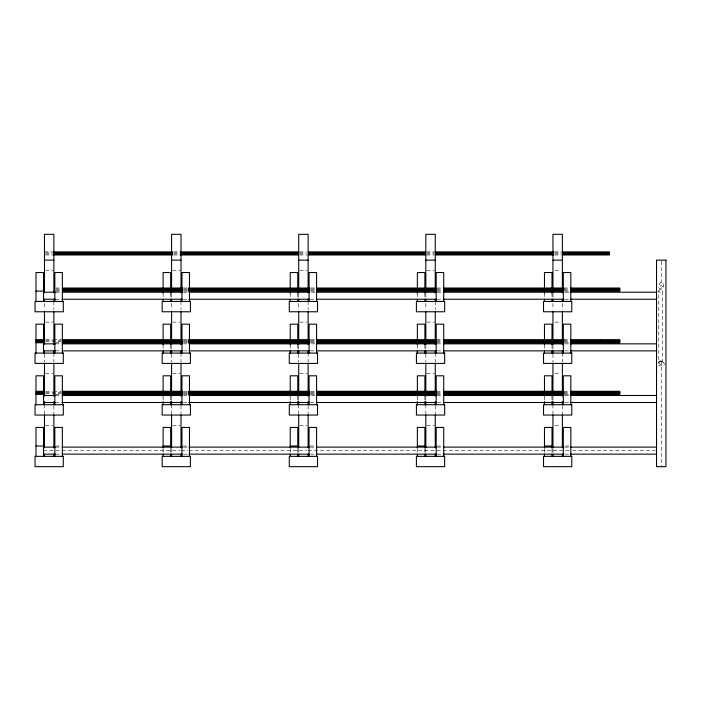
<?xml version="1.0" encoding="UTF-8"?>
<svg xmlns="http://www.w3.org/2000/svg" width="701" height="701" viewBox="0 0 701 701"><rect width="100%" height="100%" fill="white"/><g stroke="black" fill="none" stroke-linecap="round" stroke-linejoin="round"><path stroke-width="0.53" stroke-dasharray="3.5 2.63" d="M658.774 290.906C658.94 288.865 662.568 288.865 662.725 290.906L662.725 362.759C662.568 364.809 658.94 364.809 658.774 362.759L658.774 290.906C658.94 292.957 662.568 292.957 662.725 290.906M658.774 362.759C658.94 360.717 662.568 360.717 662.725 362.759M663.61 287.068C663.164 273.565 652.473 293.29 663.61 287.068L661.245 285.57L658.879 287.068M661.245 360.41C650.677 367.71 671.803 367.71 661.245 360.41L661.245 466.682M44.47 251.878L52.128 251.878M173.673 251.878L179.141 251.878M299.59 251.878L306.153 251.878M426.594 251.878L434.261 251.878M554.701 251.878L561.273 251.878M45.565 252.903L52.128 252.903M173.673 252.903L179.141 252.903M299.59 252.903L306.153 252.903M426.594 252.903L434.261 252.903M554.701 252.903L561.273 252.903M45.565 253.937L52.128 253.937M173.673 253.937L179.141 253.937M299.59 253.937L306.153 253.937M426.594 253.937L434.261 253.937M554.701 253.937L561.273 253.937M45.512 254.971L52.838 254.971M173.673 254.971L179.955 254.971M299.59 254.971L307.082 254.971M426.594 254.971L434.261 254.971M554.701 254.971L561.273 254.971M45.512 270.463L52.838 270.463M172.63 270.463L179.955 270.463M299.756 270.463L307.082 270.463M426.874 270.463L434.199 270.463M555.043 270.463L560.274 270.463M55.922 288.023L61.39 288.023M184.03 288.023L187.307 288.023M311.042 288.023L315.415 288.023M436.96 288.023L442.427 288.023M563.972 288.023L569.44 288.023M55.922 289.049L61.39 289.049M184.03 289.049L187.307 289.049M311.042 289.049L315.415 289.049M436.96 289.049L442.427 289.049M563.972 289.049L569.44 289.049M55.922 290.083L61.39 290.083M184.03 290.083L187.307 290.083M311.042 290.083L315.415 290.083M436.96 290.083L442.427 290.083M563.972 290.083L569.44 290.083M55.905 291.117L61.39 291.117M184.03 291.117L187.325 291.117M311.042 291.117L315.529 291.117M436.96 291.117L442.646 291.117M565.059 291.117L569.764 291.117M55.554 292.212L61.022 292.212M183.496 292.212L187.868 292.212M311.437 292.212L315.809 292.212M437.196 292.212L442.655 292.212M565.076 292.212L569.431 292.212M55.554 299.231L61.022 299.231M183.496 299.231L187.868 299.231M310.341 299.231L315.809 299.231M437.196 299.231L442.655 299.231M565.076 299.231L569.431 299.231M45.512 322.101L52.838 322.101M172.63 322.101L179.955 322.101M299.756 322.101L307.082 322.101M426.874 322.101L434.199 322.101M555.043 322.101L560.274 322.101M45.845 339.652L52.417 339.652M53.513 339.652L61.39 339.652M183.811 339.652L187.307 339.652M310.823 339.652L315.415 339.652M436.741 339.652L442.427 339.652M563.972 339.652L569.44 339.652M45.845 340.686L61.39 340.686M183.811 340.686L187.307 340.686M310.823 340.686L315.415 340.686M436.741 340.686L442.427 340.686M563.972 340.686L569.44 340.686M45.845 341.72L61.39 341.72M183.811 341.72L187.307 341.72M310.823 341.72L315.415 341.72M436.741 341.72L442.427 341.72M563.972 341.72L569.44 341.72M55.703 342.754L61.39 342.754M183.811 342.754L187.325 342.754M310.823 342.754L315.529 342.754M436.741 342.754L442.646 342.754M564.848 342.754L569.764 342.754M55.554 343.849L61.022 343.849M183.496 343.849L187.868 343.849M311.437 343.849L315.809 343.849M437.196 343.849L442.655 343.849M565.076 343.849L569.431 343.849M55.554 350.868L61.022 350.868M183.496 350.868L187.868 350.868M310.341 350.868L315.809 350.868M437.196 350.868L442.655 350.868M565.076 350.868L569.431 350.868M45.512 373.738L52.838 373.738M172.63 373.738L179.955 373.738M299.756 373.738L307.082 373.738M426.874 373.738L434.199 373.738M555.043 373.738L560.274 373.738M45.845 391.289L52.417 391.289M53.513 391.289L61.39 391.289M183.811 391.289L187.307 391.289M310.823 391.289L315.415 391.289M436.741 391.289L442.427 391.289M563.972 391.289L569.44 391.289M45.845 392.323L61.39 392.323M183.811 392.323L187.307 392.323M310.823 392.323L315.415 392.323M436.741 392.323L442.427 392.323M563.972 392.323L569.44 392.323M45.845 393.357L61.39 393.357M183.811 393.357L187.307 393.357M310.823 393.357L315.415 393.357M436.741 393.357L442.427 393.357M563.972 393.357L569.44 393.357M55.703 394.391L61.39 394.391M183.811 394.391L187.325 394.391M310.823 394.391L315.529 394.391M436.741 394.391L442.646 394.391M564.848 394.391L569.764 394.391M55.554 395.487L61.022 395.487M183.496 395.487L187.868 395.487M311.437 395.487L315.809 395.487M437.196 395.487L442.655 395.487M565.076 395.487L569.431 395.487M55.554 402.505L61.022 402.505M183.496 402.505L187.868 402.505M310.341 402.505L315.809 402.505M437.196 402.505L442.655 402.505M565.076 402.505L569.431 402.505M45.512 425.376L52.838 425.376M172.63 425.376L179.955 425.376M299.756 425.376L307.082 425.376M426.874 425.376L434.199 425.376M555.043 425.376L560.274 425.376M55.905 446.029L61.285 446.029M183.022 446.029L188.403 446.029M310.14 446.029L315.529 446.029M437.266 446.029L442.646 446.029M565.462 446.029L569.764 446.029M55.554 447.115L61.022 447.115M183.496 447.115L187.868 447.115M310.341 447.115L315.809 447.115M437.196 447.115L442.655 447.115M565.076 447.115L569.431 447.115M43.523 450.629L61.022 450.629M62.117 450.629L180.218 450.629M181.305 450.629L187.868 450.629M188.963 450.629L307.064 450.629M308.16 450.629L571.613 450.629M572.699 450.629L655.444 450.629M55.554 454.143L61.022 454.143M183.496 454.143L187.868 454.143M310.341 454.143L315.809 454.143M437.196 454.143L442.655 454.143M565.076 454.143L569.431 454.143M661.245 261.201L661.245 282.573M562.368 303.507L562.368 309.711M562.368 353.085L562.368 362.373M562.368 405.748L562.368 414.011M552.949 293.833L552.949 298.24M552.949 303.507L552.949 309.711M552.949 345.602L552.949 349.878M552.949 354.119L552.949 362.373M552.949 397.239L552.949 400.446M552.949 404.722L552.949 414.011M552.949 448.877L552.949 453.153M552.011 293.184L552.011 298.346M552.011 344.822L552.011 349.983M552.011 396.459L552.011 400.586M552.011 448.859L552.011 453.258M544.475 293.184L544.475 298.346M544.475 344.822L544.475 349.983M544.475 396.459L544.475 400.586M544.475 448.859L544.475 453.258M435.251 301.448L435.251 309.711M435.251 353.085L435.251 362.373M435.251 405.748L435.251 414.011M425.831 293.833L425.831 298.24M425.831 303.507L425.831 309.711M425.831 345.602L425.831 349.878M425.831 354.119L425.831 362.373M425.831 397.239L425.831 400.446M425.831 404.722L425.831 414.011M425.831 448.877L425.831 453.153M424.894 293.184L424.894 298.346M424.894 344.822L424.894 349.983M424.894 396.459L424.894 400.586M424.894 448.859L424.894 453.258M417.358 293.184L417.358 298.346M417.358 344.822L417.358 349.983M417.358 396.459L417.358 400.586M417.358 448.859L417.358 453.258M308.125 301.448L308.125 309.711M308.125 353.085L308.125 362.373M308.125 405.748L308.125 414.011M298.714 293.833L298.714 298.24M298.714 303.507L298.714 309.711M298.714 345.602L298.714 349.878M298.714 354.119L298.714 362.373M298.714 397.239L298.714 400.446M298.714 404.722L298.714 414.011M298.714 448.877L298.714 453.153M297.767 293.184L297.767 298.346M297.767 344.822L297.767 349.983M297.767 396.459L297.767 400.586M297.767 448.859L297.767 453.258M290.232 293.184L290.232 298.346M290.232 344.822L290.232 349.983M290.232 396.459L290.232 400.586M290.232 448.859L290.232 453.258M181.007 301.448L181.007 309.711M181.007 353.085L181.007 362.373M181.007 405.748L181.007 414.011M171.587 293.833L171.587 298.24M171.587 303.507L171.587 309.711M171.587 345.602L171.587 349.878M171.587 354.119L171.587 362.373M171.587 397.239L171.587 400.446M171.587 404.722L171.587 414.011M171.587 448.877L171.587 453.153M170.65 293.184L170.65 298.346M170.65 344.822L170.65 349.983M170.65 396.459L170.65 400.586M170.65 448.859L170.65 453.258M163.114 293.184L163.114 298.346M163.114 344.822L163.114 349.983M163.114 396.459L163.114 400.586M163.114 448.859L163.114 453.258M53.881 301.448L53.881 309.711M53.881 353.085L53.881 362.373M53.881 405.748L53.881 414.011M44.47 303.507L44.47 309.711M44.47 354.119L44.47 362.373M44.47 404.722L44.47 414.011"/><path stroke-width="1.05" d="M53.223 251.878L172.577 251.878M180.236 251.878L298.495 251.878M308.344 251.878L425.507 251.878M435.356 251.878L553.606 251.878M562.368 251.878L609.449 251.878L609.449 254.971L562.368 254.971M53.223 252.903L172.577 252.903M180.236 252.903L298.495 252.903M308.344 252.903L425.507 252.903M435.356 252.903L553.606 252.903M562.368 252.903L609.449 252.903M53.223 253.937L172.577 253.937M180.236 253.937L298.495 253.937M308.344 253.937L425.507 253.937M435.356 253.937L553.606 253.937M562.368 253.937L609.449 253.937M53.223 254.971L172.577 254.971M180.236 254.971L298.495 254.971M308.344 254.971L425.507 254.971M435.356 254.971L553.606 254.971M44.47 260.132L53.881 260.132M171.587 260.132L181.007 260.132M298.714 260.132L308.125 260.132M425.831 260.132L435.251 260.132M552.949 260.132L562.368 260.132M62.485 288.023L182.935 288.023M188.403 288.023L309.947 288.023M316.51 288.023L435.864 288.023M443.523 288.023L563.972 288.023M570.535 288.023L619.807 288.023L619.807 291.117L570.535 291.117M62.485 289.049L182.935 289.049M188.403 289.049L309.947 289.049M316.51 289.049L435.864 289.049M443.523 289.049L563.972 289.049M570.535 289.049L619.807 289.049M62.485 290.083L182.935 290.083M188.403 290.083L309.947 290.083M316.51 290.083L435.864 290.083M443.523 290.083L563.972 290.083M570.535 290.083L619.807 290.083M35.988 291.117L43.523 291.117M62.485 291.117L182.935 291.117M188.403 291.117L309.947 291.117M316.51 291.117L435.864 291.117M443.523 291.117L563.972 291.117M43.523 292.212L55.554 292.212M62.117 292.212L182.4 292.212M188.963 292.212L309.246 292.212M316.905 292.212L436.101 292.212M443.751 292.212L563.99 292.212M570.518 292.212L656.53 292.212M43.523 299.231L55.554 299.231M62.117 299.231L182.4 299.231M188.963 299.231L309.246 299.231M316.905 299.231L436.101 299.231M443.751 299.231L563.99 299.231M570.518 299.231L656.53 299.231M35.988 339.652L44.75 339.652M62.266 339.652L182.935 339.652M188.403 339.652L309.947 339.652M316.291 339.652L436.741 339.652M443.304 339.652L563.972 339.652M570.316 339.652L619.807 339.652L619.807 342.754L570.316 342.754M35.988 340.686L44.75 340.686M62.485 340.686L182.935 340.686M188.403 340.686L309.947 340.686M316.51 340.686L435.864 340.686M443.523 340.686L563.972 340.686M570.535 340.686L619.807 340.686M35.988 341.72L44.75 341.72M62.485 341.72L182.935 341.72M188.403 341.72L309.947 341.72M316.51 341.72L435.864 341.72M443.523 341.72L563.972 341.72M570.535 341.72L619.807 341.72M35.988 342.754L44.75 342.754M62.266 342.754L182.935 342.754M188.403 342.754L309.947 342.754M316.291 342.754L436.741 342.754M443.304 342.754L563.972 342.754M43.523 343.849L55.554 343.849M62.117 343.849L182.4 343.849M188.963 343.849L309.246 343.849M316.905 343.849L436.101 343.849M443.751 343.849L563.99 343.849M570.518 343.849L656.53 343.849M43.523 350.868L55.554 350.868M62.117 350.868L182.4 350.868M188.963 350.868L309.246 350.868M316.905 350.868L436.101 350.868M443.751 350.868L563.99 350.868M570.518 350.868L656.53 350.868M35.988 391.289L44.75 391.289M62.266 391.289L182.935 391.289M188.403 391.289L309.947 391.289M316.291 391.289L436.741 391.289M443.304 391.289L563.972 391.289M570.316 391.289L619.807 391.289L619.807 394.391L570.316 394.391M35.988 392.323L44.75 392.323M62.485 392.323L182.935 392.323M188.403 392.323L309.947 392.323M316.51 392.323L435.864 392.323M443.523 392.323L563.972 392.323M570.535 392.323L619.807 392.323M35.988 393.357L44.75 393.357M62.485 393.357L182.935 393.357M188.403 393.357L309.947 393.357M316.51 393.357L435.864 393.357M443.523 393.357L563.972 393.357M570.535 393.357L619.807 393.357M35.988 394.391L44.75 394.391M62.266 394.391L182.935 394.391M188.403 394.391L309.947 394.391M316.291 394.391L436.741 394.391M443.304 394.391L563.972 394.391M43.523 395.487L55.554 395.487M62.117 395.487L182.4 395.487M188.963 395.487L309.246 395.487M316.905 395.487L436.101 395.487M443.751 395.487L563.99 395.487M570.518 395.487L656.53 395.487M43.523 402.505L55.554 402.505M62.117 402.505L182.4 402.505M188.963 402.505L309.246 402.505M316.905 402.505L436.101 402.505M443.751 402.505L563.99 402.505M570.518 402.505L656.53 402.505M35.988 446.029L43.523 446.029M163.114 446.029L170.65 446.029M290.232 446.029L297.767 446.029M417.358 446.029L424.894 446.029M544.475 446.029L552.011 446.029M43.523 447.115L55.554 447.115M62.117 447.115L182.4 447.115M188.963 447.115L309.246 447.115M316.905 447.115L436.101 447.115M443.751 447.115L563.99 447.115M570.518 447.115L656.53 447.115M43.523 454.143L55.554 454.143M62.117 454.143L182.4 454.143M188.963 454.143L309.246 454.143M316.905 454.143L436.101 454.143M443.751 454.143L563.99 454.143M570.518 454.143L656.53 454.143M600.976 339.652L600.976 340.686M570.842 301.448L570.842 272.531L563.315 272.531L563.315 301.448M570.842 353.085L570.842 324.169L563.315 324.169L563.315 353.085M570.842 404.722L570.842 375.806L563.315 375.806L563.315 404.722M570.842 456.351L570.842 427.435L563.315 427.435L563.315 456.351M562.368 288.628L562.368 234.318L552.949 234.318L552.949 288.628M562.368 290.573L562.368 292.895M562.368 299.274L562.368 301.448M562.368 311.77L562.368 340.265M562.368 342.211L562.368 344.533M562.368 350.912L562.368 353.085M562.368 363.407L562.368 391.894M562.368 393.848L562.368 396.17M562.368 401.515L562.368 404.722M562.368 415.045L562.368 447.808M562.368 454.178L562.368 456.351M552.949 290.573L552.949 292.895M552.949 299.274L552.949 301.448M552.949 311.77L552.949 340.265M552.949 342.395L552.949 344.533M552.949 350.947L552.949 353.085M552.949 363.407L552.949 391.894M552.949 394.032L552.949 396.17M552.949 401.515L552.949 404.722M552.949 415.045L552.949 447.808M552.949 454.222L552.949 456.351M552.011 293.184L552.011 272.531L544.475 272.531L544.475 293.184M552.011 299.301L552.011 301.448M552.011 340.563L552.011 324.169L544.475 324.169L544.475 340.563M552.011 342.368L552.011 344.822M552.011 350.938L552.011 353.085M552.011 391.868L552.011 375.806L544.475 375.806L544.475 391.868M552.011 394.006L552.011 396.153M552.011 401.507L552.011 404.722M552.011 448.097L552.011 427.435L544.475 427.435L544.475 448.097M552.011 454.213L552.011 456.351M544.475 299.301L544.475 301.448M544.475 342.368L544.475 344.822M544.475 350.938L544.475 353.085M544.475 394.006L544.475 396.153M544.475 401.507L544.475 404.722M544.475 454.213L544.475 456.351M443.724 301.448L443.724 272.531L436.188 272.531L436.188 301.448M443.724 353.085L443.724 324.169L436.188 324.169L436.188 353.085M443.724 404.722L443.724 375.806L436.188 375.806L436.188 404.722M443.724 456.351L443.724 427.435L436.188 427.435L436.188 456.351M435.251 288.628L435.251 234.318L425.831 234.318L425.831 288.628M435.251 290.573L435.251 292.895M435.251 299.274L435.251 301.448M435.251 311.77L435.251 340.265M435.251 342.211L435.251 344.533M435.251 350.912L435.251 353.085M435.251 363.407L435.251 391.894M435.251 393.848L435.251 396.17M435.251 401.515L435.251 404.722M435.251 415.045L435.251 447.808M435.251 454.178L435.251 456.351M425.831 290.573L425.831 292.895M425.831 299.274L425.831 301.448M425.831 311.77L425.831 340.265M425.831 342.395L425.831 344.533M425.831 350.947L425.831 353.085M425.831 363.407L425.831 391.894M425.831 394.032L425.831 396.17M425.831 401.515L425.831 404.722M425.831 415.045L425.831 447.808M425.831 454.222L425.831 456.351M424.894 293.184L424.894 272.531L417.358 272.531L417.358 293.184M424.894 299.301L424.894 301.448M424.894 340.563L424.894 324.169L417.358 324.169L417.358 340.563M424.894 342.368L424.894 344.822M424.894 350.938L424.894 353.085M424.894 391.868L424.894 375.806L417.358 375.806L417.358 391.868M424.894 394.006L424.894 396.153M424.894 401.507L424.894 404.722M424.894 448.097L424.894 427.435L417.358 427.435L417.358 448.097M424.894 454.213L424.894 456.351M417.358 299.301L417.358 301.448M417.358 342.368L417.358 344.822M417.358 350.938L417.358 353.085M417.358 394.006L417.358 396.153M417.358 401.507L417.358 404.722M417.358 454.213L417.358 456.351M316.598 301.448L316.598 272.531L309.071 272.531L309.071 301.448M316.598 353.085L316.598 324.169L309.071 324.169L309.071 353.085M316.598 404.722L316.598 375.806L309.071 375.806L309.071 404.722M316.598 456.351L316.598 427.435L309.071 427.435L309.071 456.351M308.125 288.628L308.125 234.318L298.714 234.318L298.714 288.628M308.125 290.573L308.125 292.895M308.125 299.274L308.125 301.448M308.125 311.77L308.125 340.265M308.125 342.211L308.125 344.533M308.125 350.912L308.125 353.085M308.125 363.407L308.125 391.894M308.125 393.848L308.125 396.17M308.125 401.515L308.125 404.722M308.125 415.045L308.125 447.808M308.125 454.178L308.125 456.351M298.714 290.573L298.714 292.895M298.714 299.274L298.714 301.448M298.714 311.77L298.714 340.265M298.714 342.395L298.714 344.533M298.714 350.947L298.714 353.085M298.714 363.407L298.714 391.894M298.714 394.032L298.714 396.17M298.714 401.515L298.714 404.722M298.714 415.045L298.714 447.808M298.714 454.222L298.714 456.351M297.767 293.184L297.767 272.531L290.232 272.531L290.232 293.184M297.767 299.301L297.767 301.448M297.767 340.563L297.767 324.169L290.232 324.169L290.232 340.563M297.767 342.368L297.767 344.822M297.767 350.938L297.767 353.085M297.767 391.868L297.767 375.806L290.232 375.806L290.232 391.868M297.767 394.006L297.767 396.153M297.767 401.507L297.767 404.722M297.767 448.097L297.767 427.435L290.232 427.435L290.232 448.097M297.767 454.213L297.767 456.351M290.232 299.301L290.232 301.448M290.232 342.368L290.232 344.822M290.232 350.938L290.232 353.085M290.232 394.006L290.232 396.153M290.232 401.507L290.232 404.722M290.232 454.213L290.232 456.351M189.48 301.448L189.48 272.531L181.945 272.531L181.945 301.448M189.48 353.085L189.48 324.169L181.945 324.169L181.945 353.085M189.48 404.722L189.48 375.806L181.945 375.806L181.945 404.722M189.48 456.351L189.48 427.435L181.945 427.435L181.945 456.351M181.007 288.628L181.007 234.318L171.587 234.318L171.587 288.628M181.007 290.573L181.007 292.895M181.007 299.274L181.007 301.448M181.007 311.77L181.007 340.265M181.007 342.211L181.007 344.533M181.007 350.912L181.007 353.085M181.007 363.407L181.007 391.894M181.007 393.848L181.007 396.17M181.007 401.515L181.007 404.722M181.007 415.045L181.007 447.808M181.007 454.178L181.007 456.351M171.587 290.573L171.587 292.895M171.587 299.274L171.587 301.448M171.587 311.77L171.587 340.265M171.587 342.395L171.587 344.533M171.587 350.947L171.587 353.085M171.587 363.407L171.587 391.894M171.587 394.032L171.587 396.17M171.587 401.515L171.587 404.722M171.587 415.045L171.587 447.808M171.587 454.222L171.587 456.351M170.65 293.184L170.65 272.531L163.114 272.531L163.114 293.184M170.65 299.301L170.65 301.448M170.65 340.563L170.65 324.169L163.114 324.169L163.114 340.563M170.65 342.368L170.65 344.822M170.65 350.938L170.65 353.085M170.65 391.868L170.65 375.806L163.114 375.806L163.114 391.868M170.65 394.006L170.65 396.153M170.65 401.507L170.65 404.722M170.65 448.097L170.65 427.435L163.114 427.435L163.114 448.097M170.65 454.213L170.65 456.351M163.114 299.301L163.114 301.448M163.114 342.368L163.114 344.822M163.114 350.938L163.114 353.085M163.114 394.006L163.114 396.153M163.114 401.507L163.114 404.722M163.114 454.213L163.114 456.351M62.354 301.448L62.354 272.531L54.827 272.531L54.827 301.448M62.354 353.085L62.354 324.169L54.827 324.169L54.827 353.085M62.354 404.722L62.354 375.806L54.827 375.806L54.827 404.722M62.354 456.351L62.354 427.435L54.827 427.435L54.827 456.351M53.881 292.895L53.881 234.318L44.47 234.318L44.47 292.895M53.881 299.274L53.881 301.448M53.881 311.77L53.881 344.533M53.881 350.912L53.881 353.085M53.881 363.407L53.881 396.17M53.881 401.515L53.881 404.722M53.881 415.045L53.881 447.808M53.881 454.178L53.881 456.351M44.47 299.274L44.47 301.448M44.47 311.77L44.47 344.533M44.47 350.947L44.47 353.085M44.47 363.407L44.47 396.17M44.47 401.515L44.47 404.722M44.47 415.045L44.47 447.808M44.47 454.222L44.47 456.351M43.523 301.448L43.523 272.531L35.988 272.531L35.988 301.448M43.523 340.563L43.523 324.169L35.988 324.169L35.988 353.085M43.523 342.368L43.523 353.085M43.523 391.868L43.523 375.806L35.988 375.806L35.988 404.722M43.523 394.006L43.523 404.722M43.523 456.351L43.523 427.435L35.988 427.435L35.988 456.351M665.95 260.132L656.53 260.132L656.53 466.682L665.95 466.682L665.95 260.132M63.3 301.448L35.05 301.448L35.05 311.77L63.3 311.77L63.3 301.448M190.418 301.448L162.168 301.448L162.168 311.77L190.418 311.77L190.418 301.448M317.544 301.448L289.294 301.448L289.294 311.77L317.544 311.77L317.544 301.448M444.662 301.448L416.412 301.448L416.412 311.77L444.662 311.77L444.662 301.448M571.788 301.448L543.538 301.448L543.538 311.77L571.788 311.77L571.788 301.448M63.3 353.085L35.05 353.085L35.05 363.407L63.3 363.407L63.3 353.085M190.418 353.085L162.168 353.085L162.168 363.407L190.418 363.407L190.418 353.085M317.544 353.085L289.294 353.085L289.294 363.407L317.544 363.407L317.544 353.085M444.662 353.085L416.412 353.085L416.412 363.407L444.662 363.407L444.662 353.085M571.788 353.085L543.538 353.085L543.538 363.407L571.788 363.407L571.788 353.085M63.3 404.722L35.05 404.722L35.05 415.045L63.3 415.045L63.3 404.722M190.418 404.722L162.168 404.722L162.168 415.045L190.418 415.045L190.418 404.722M317.544 404.722L289.294 404.722L289.294 415.045L317.544 415.045L317.544 404.722M444.662 404.722L416.412 404.722L416.412 415.045L444.662 415.045L444.662 404.722M571.788 404.722L543.538 404.722L543.538 415.045L571.788 415.045L571.788 404.722M63.3 456.351L35.05 456.351L35.05 466.682L63.3 466.682L63.3 456.351M190.418 456.351L162.168 456.351L162.168 466.682L190.418 466.682L190.418 456.351M317.544 456.351L289.294 456.351L289.294 466.682L317.544 466.682L317.544 456.351M444.662 456.351L416.412 456.351L416.412 466.682L444.662 466.682L444.662 456.351M571.788 456.351L543.538 456.351L543.538 466.682L571.788 466.682L571.788 456.351"/></g></svg>
